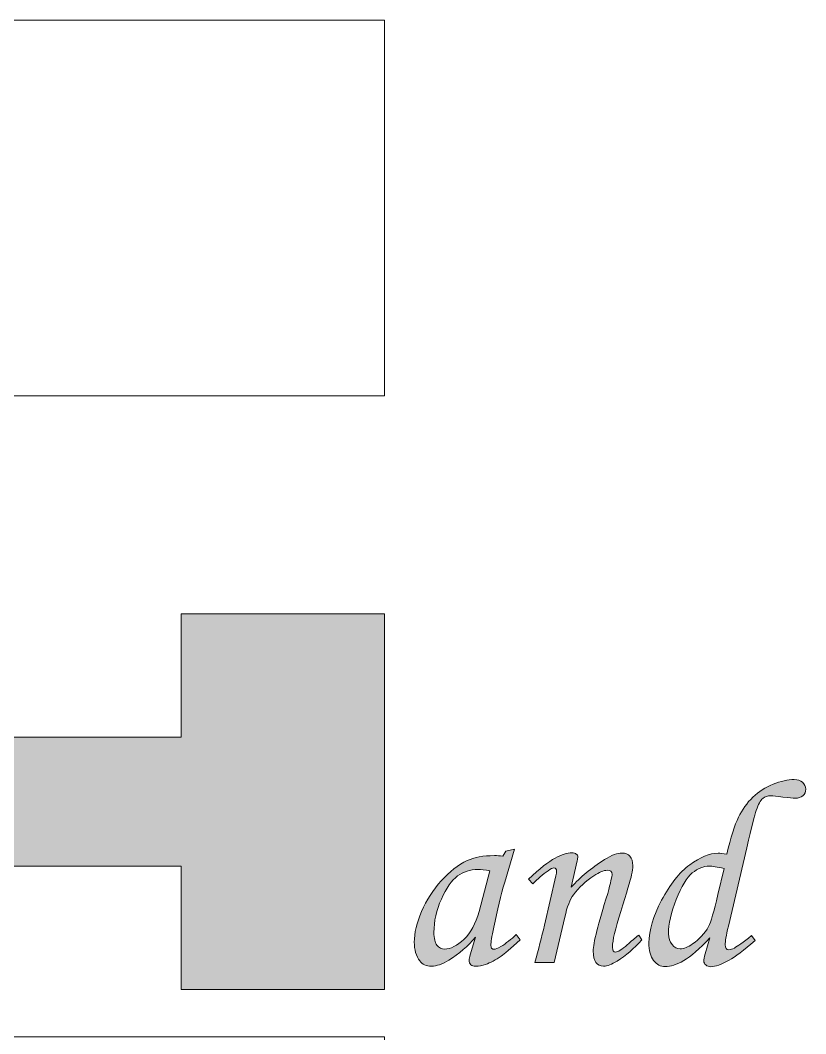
# Model space of a CAD drawing. Header units: inches. Extents: x 88414 to 587042, y -693500 to 27778.
# Drawn here: x 108646.3 to 108843.7, y 9811.5 to 10066.2 of the extents above; entities that cross this region are included whole.
import ezdxf

# ---------------------------------------------------------------- set-up
doc = ezdxf.new("R2010")
doc.units = ezdxf.units.IN
doc.header["$LTSCALE"] = 50
doc.header["$MEASUREMENT"] = 0
doc.layers.add('DOOR', color=4, linetype='Continuous')
doc.layers.add('Layer 1', color=7, linetype='Continuous')

# ---------------------------------------------------------------- blocks, each defined once
blk = doc.blocks.new('block 8')
at = {"layer": 'Layer 1'}
h = blk.add_hatch(color=8, dxfattribs=at)
h.dxf.hatch_style = 2
edge = h.paths.add_edge_path()
edge.add_spline(control_points=[(73.059, -137.564), (73.059, -137.564), (73.059, -137.564), (73.145, -137.207), (73.227, -136.947), (73.306, -136.783), (73.385, -136.619), (73.487, -136.478), (73.611, -136.359), (73.736, -136.24), (73.878, -136.148), (74.039, -136.083), (74.199, -136.018), (74.349, -135.985), (74.488, -135.985), (74.561, -135.985), (74.62, -136.005), (74.664, -136.043), (74.708, -136.082), (74.73, -136.13), (74.73, -136.189), (74.73, -136.246), (74.71, -136.292), (74.669, -136.328), (74.629, -136.363), (74.574, -136.381), (74.504, -136.381), (74.459, -136.381), (74.373, -136.372), (74.248, -136.354), (74.123, -136.336), (74.038, -136.326), (73.992, -136.326), (73.927, -136.326), (73.871, -136.346), (73.822, -136.386), (73.774, -136.425), (73.727, -136.509), (73.683, -136.639), (73.654, -136.722), (73.587, -136.985), (73.483, -137.428), (73.483, -137.428), (73.094, -139.089), (73.094, -139.089), (73.048, -139.286), (73.025, -139.416), (73.025, -139.48), (73.025, -139.55), (73.052, -139.585), (73.105, -139.585), (73.138, -139.585), (73.177, -139.573), (73.221, -139.549), (73.283, -139.514), (73.404, -139.427), (73.583, -139.287), (73.583, -139.287), (73.661, -139.392), (73.661, -139.392), (73.415, -139.599), (73.233, -139.737), (73.113, -139.804), (72.949, -139.898), (72.818, -139.945), (72.723, -139.945), (72.679, -139.945), (72.643, -139.932), (72.616, -139.907), (72.588, -139.883), (72.575, -139.855), (72.575, -139.824), (72.575, -139.793), (72.585, -139.741), (72.605, -139.67), (72.605, -139.67), (72.701, -139.334), (72.701, -139.334), (72.481, -139.571), (72.298, -139.731), (72.151, -139.815), (72.004, -139.9), (71.872, -139.942), (71.755, -139.942), (71.658, -139.942), (71.577, -139.899), (71.51, -139.814), (71.445, -139.729), (71.412, -139.603), (71.412, -139.438), (71.412, -139.178), (71.501, -138.878), (71.68, -138.539), (71.859, -138.201), (72.057, -137.95), (72.276, -137.788), (72.496, -137.625), (72.696, -137.544), (72.877, -137.544), (72.917, -137.544), (72.978, -137.551), (73.059, -137.564)], knot_values=[-1, 0, 0, 0, 0, 0, 1, 1, 1, 2, 2, 2, 3, 3, 3, 4, 4, 4, 5, 5, 5, 6, 6, 6, 7, 7, 7, 8, 8, 8, 9, 9, 9, 10, 10, 10, 11, 11, 11, 12, 12, 12, 13, 13, 13, 14, 14, 14, 15, 15, 15, 16, 16, 16, 17, 17, 17, 18, 18, 18, 19, 19, 19, 20, 20, 20, 21, 21, 21, 22, 22, 22, 23, 23, 23, 24, 24, 24, 25, 25, 25, 26, 26, 26, 27, 27, 27, 28, 28, 28, 29, 29, 29, 30, 30, 30, 31, 31, 31, 32, 32, 32, 33, 33, 33, 33], degree=3, periodic=0)
edge = h.paths.add_edge_path()
edge.add_spline(control_points=[(72.33, -137.961), (72.33, -137.961), (72.33, -137.961), (72.213, -138.058), (72.099, -138.244), (71.99, -138.521), (71.881, -138.799), (71.827, -139.04), (71.827, -139.246), (71.827, -139.34), (71.852, -139.416), (71.902, -139.476), (71.953, -139.536), (72.01, -139.565), (72.074, -139.565), (72.151, -139.565), (72.239, -139.531), (72.338, -139.463), (72.479, -139.362), (72.591, -139.239), (72.674, -139.094), (72.723, -139.003), (72.79, -138.778), (72.874, -138.42), (72.874, -138.42), (73.001, -137.866), (73.001, -137.866), (72.854, -137.833), (72.75, -137.816), (72.69, -137.816), (72.567, -137.816), (72.447, -137.865), (72.33, -137.961)], knot_values=[-1, 0, 0, 0, 0, 0, 1, 1, 1, 2, 2, 2, 3, 3, 3, 4, 4, 4, 5, 5, 5, 6, 6, 6, 7, 7, 7, 8, 8, 8, 9, 9, 9, 10, 10, 10, 10], degree=3, periodic=0)
h = blk.add_hatch(color=8, dxfattribs=at)
h.dxf.hatch_style = 2
edge = h.paths.add_edge_path()
edge.add_spline(control_points=[(68.604, -139.266), (68.604, -139.266), (68.604, -139.266), (68.604, -139.266), (68.692, -139.373), (68.692, -139.373), (68.483, -139.563), (68.349, -139.679), (68.29, -139.719), (68.173, -139.8), (68.062, -139.859), (67.955, -139.898), (67.886, -139.924), (67.818, -139.936), (67.751, -139.936), (67.704, -139.936), (67.668, -139.925), (67.644, -139.903), (67.62, -139.881), (67.609, -139.849), (67.609, -139.807), (67.609, -139.78), (67.616, -139.742), (67.631, -139.694), (67.631, -139.694), (67.741, -139.32), (67.741, -139.32), (67.583, -139.51), (67.395, -139.671), (67.177, -139.807), (67.043, -139.891), (66.921, -139.933), (66.809, -139.933), (66.702, -139.933), (66.621, -139.896), (66.564, -139.821), (66.487, -139.72), (66.448, -139.588), (66.448, -139.425), (66.448, -139.231), (66.5, -139.015), (66.604, -138.776), (66.707, -138.538), (66.846, -138.322), (67.02, -138.127), (67.194, -137.933), (67.378, -137.79), (67.57, -137.698), (67.719, -137.629), (67.909, -137.594), (68.142, -137.594), (68.201, -137.594), (68.26, -137.597), (68.321, -137.605), (68.321, -137.605), (68.387, -137.497), (68.387, -137.497), (68.387, -137.497), (68.568, -137.459), (68.568, -137.459), (68.568, -137.459), (68.362, -138.155), (68.362, -138.155), (68.28, -138.431), (68.202, -138.75), (68.129, -139.111), (68.088, -139.308), (68.068, -139.434), (68.068, -139.491), (68.068, -139.548), (68.091, -139.576), (68.137, -139.576), (68.166, -139.576), (68.213, -139.557), (68.277, -139.519), (68.39, -139.45), (68.5, -139.366), (68.604, -139.266)], knot_values=[-1, 0, 0, 0, 0, 0, 1, 1, 1, 2, 2, 2, 3, 3, 3, 4, 4, 4, 5, 5, 5, 6, 6, 6, 7, 7, 7, 8, 8, 8, 9, 9, 9, 10, 10, 10, 11, 11, 11, 12, 12, 12, 13, 13, 13, 14, 14, 14, 15, 15, 15, 16, 16, 16, 17, 17, 17, 18, 18, 18, 19, 19, 19, 20, 20, 20, 21, 21, 21, 22, 22, 22, 23, 23, 23, 24, 24, 24, 25, 25, 25, 25], degree=3, periodic=0)
edge = h.paths.add_edge_path()
edge.add_spline(control_points=[(68.046, -137.918), (68.046, -137.918), (68.046, -137.918), (67.947, -137.898), (67.863, -137.888), (67.796, -137.888), (67.631, -137.888), (67.487, -137.933), (67.364, -138.024), (67.241, -138.115), (67.127, -138.278), (67.022, -138.514), (66.916, -138.749), (66.864, -138.984), (66.864, -139.219), (66.864, -139.343), (66.885, -139.433), (66.927, -139.488), (66.969, -139.543), (67.024, -139.571), (67.092, -139.571), (67.218, -139.571), (67.354, -139.502), (67.499, -139.366), (67.643, -139.229), (67.75, -139.033), (67.818, -138.776), (67.818, -138.776), (68.046, -137.918), (68.046, -137.918)], knot_values=[-1, 0, 0, 0, 0, 0, 1, 1, 1, 2, 2, 2, 3, 3, 3, 4, 4, 4, 5, 5, 5, 6, 6, 6, 7, 7, 7, 8, 8, 8, 9, 9, 9, 9], degree=3, periodic=0)
h = blk.add_hatch(color=8, dxfattribs=at)
h.dxf.hatch_style = 2
edge = h.paths.add_edge_path()
edge.add_spline(control_points=[(71.266, -139.375), (71.266, -139.375), (71.266, -139.375), (71.097, -139.562), (70.922, -139.711), (70.741, -139.824), (70.625, -139.897), (70.53, -139.933), (70.454, -139.933), (70.385, -139.933), (70.331, -139.908), (70.292, -139.858), (70.254, -139.808), (70.235, -139.726), (70.235, -139.612), (70.235, -139.449), (70.336, -139.043), (70.54, -138.394), (70.602, -138.163), (70.633, -138.028), (70.633, -137.99), (70.633, -137.933), (70.599, -137.904), (70.532, -137.904), (70.458, -137.904), (70.364, -137.943), (70.248, -138.02), (70.076, -138.134), (69.932, -138.268), (69.817, -138.422), (69.743, -138.521), (69.682, -138.679), (69.632, -138.896), (69.632, -138.896), (69.41, -139.857), (69.41, -139.857), (69.41, -139.857), (69, -139.857), (69, -139.857), (69.077, -139.581), (69.144, -139.318), (69.201, -139.066), (69.201, -139.066), (69.445, -138.02), (69.445, -138.02), (69.455, -137.978), (69.459, -137.948), (69.459, -137.929), (69.459, -137.88), (69.441, -137.855), (69.404, -137.855), (69.375, -137.855), (69.333, -137.875), (69.278, -137.913), (69.164, -137.989), (69.058, -138.082), (68.959, -138.19), (68.959, -138.19), (68.866, -138.094), (68.866, -138.094), (69.1, -137.869), (69.287, -137.72), (69.427, -137.646), (69.566, -137.573), (69.685, -137.536), (69.784, -137.536), (69.823, -137.536), (69.853, -137.544), (69.875, -137.561), (69.897, -137.577), (69.908, -137.597), (69.908, -137.619), (69.908, -137.635), (69.904, -137.664), (69.895, -137.707), (69.895, -137.707), (69.771, -138.26), (69.771, -138.26), (69.957, -138.052), (70.191, -137.859), (70.473, -137.679), (70.623, -137.585), (70.747, -137.539), (70.844, -137.539), (70.915, -137.539), (70.971, -137.562), (71.011, -137.608), (71.051, -137.653), (71.072, -137.72), (71.072, -137.806), (71.072, -137.862), (71.063, -137.927), (71.047, -137.998), (71.018, -138.117), (70.941, -138.377), (70.817, -138.776), (70.7, -139.15), (70.642, -139.398), (70.642, -139.521), (70.642, -139.559), (70.647, -139.587), (70.658, -139.606), (70.669, -139.625), (70.685, -139.634), (70.705, -139.634), (70.758, -139.634), (70.841, -139.582), (70.955, -139.48), (71.036, -139.407), (71.116, -139.339), (71.197, -139.276), (71.197, -139.276), (71.266, -139.375), (71.266, -139.375)], knot_values=[-1, 0, 0, 0, 0, 0, 1, 1, 1, 2, 2, 2, 3, 3, 3, 4, 4, 4, 5, 5, 5, 6, 6, 6, 7, 7, 7, 8, 8, 8, 9, 9, 9, 10, 10, 10, 11, 11, 11, 12, 12, 12, 13, 13, 13, 14, 14, 14, 15, 15, 15, 16, 16, 16, 17, 17, 17, 18, 18, 18, 19, 19, 19, 20, 20, 20, 21, 21, 21, 22, 22, 22, 23, 23, 23, 24, 24, 24, 25, 25, 25, 26, 26, 26, 27, 27, 27, 28, 28, 28, 29, 29, 29, 30, 30, 30, 31, 31, 31, 32, 32, 32, 33, 33, 33, 34, 34, 34, 35, 35, 35, 36, 36, 36, 37, 37, 37, 37], degree=3, periodic=0)
at = {"layer": 'Layer 1', "lineweight": 0}
for points, knots in [([(73.583, -139.287), (73.583, -139.287), (73.661, -139.392), (73.661, -139.392), (73.415, -139.599), (73.233, -139.737), (73.113, -139.804), (72.949, -139.898), (72.818, -139.945), (72.723, -139.945), (72.679, -139.945), (72.643, -139.932), (72.616, -139.907), (72.588, -139.883), (72.575, -139.855), (72.575, -139.824), (72.575, -139.793), (72.585, -139.741), (72.605, -139.67), (72.605, -139.67), (72.701, -139.334), (72.701, -139.334), (72.481, -139.571), (72.298, -139.731), (72.151, -139.815), (72.004, -139.9), (71.872, -139.942), (71.755, -139.942), (71.658, -139.942), (71.577, -139.899), (71.51, -139.814), (71.445, -139.729), (71.412, -139.603), (71.412, -139.438), (71.412, -139.178), (71.501, -138.878), (71.68, -138.539), (71.859, -138.201), (72.057, -137.95), (72.276, -137.788), (72.496, -137.625), (72.696, -137.544), (72.877, -137.544), (72.917, -137.544), (72.978, -137.551), (73.059, -137.564), (73.145, -137.207), (73.227, -136.947), (73.306, -136.783), (73.385, -136.619), (73.487, -136.478), (73.611, -136.359), (73.736, -136.24), (73.878, -136.148), (74.039, -136.083), (74.199, -136.018), (74.349, -135.985), (74.488, -135.985), (74.561, -135.985), (74.62, -136.005), (74.664, -136.043), (74.708, -136.082), (74.73, -136.13), (74.73, -136.189), (74.73, -136.246), (74.71, -136.292), (74.669, -136.328), (74.629, -136.363), (74.574, -136.381), (74.504, -136.381), (74.459, -136.381), (74.373, -136.372), (74.248, -136.354), (74.123, -136.336), (74.038, -136.326), (73.992, -136.326), (73.927, -136.326), (73.871, -136.346), (73.822, -136.386), (73.774, -136.425), (73.727, -136.509), (73.683, -136.639), (73.654, -136.722), (73.587, -136.985), (73.483, -137.428), (73.483, -137.428), (73.094, -139.089), (73.094, -139.089), (73.048, -139.286), (73.025, -139.416), (73.025, -139.48), (73.025, -139.55), (73.052, -139.585), (73.105, -139.585), (73.138, -139.585), (73.177, -139.573), (73.221, -139.549), (73.283, -139.514), (73.404, -139.427), (73.583, -139.287)], [0, 0, 0, 0, 1, 1, 1, 2, 2, 2, 3, 3, 3, 4, 4, 4, 5, 5, 5, 6, 6, 6, 7, 7, 7, 8, 8, 8, 9, 9, 9, 10, 10, 10, 11, 11, 11, 12, 12, 12, 13, 13, 13, 14, 14, 14, 15, 15, 15, 16, 16, 16, 17, 17, 17, 18, 18, 18, 19, 19, 19, 20, 20, 20, 21, 21, 21, 22, 22, 22, 23, 23, 23, 24, 24, 24, 25, 25, 25, 26, 26, 26, 27, 27, 27, 28, 28, 28, 29, 29, 29, 30, 30, 30, 31, 31, 31, 32, 32, 32, 33, 33, 33, 33]), ([(68.387, -137.497), (68.387, -137.497), (68.568, -137.459), (68.568, -137.459), (68.568, -137.459), (68.362, -138.155), (68.362, -138.155), (68.28, -138.431), (68.202, -138.75), (68.129, -139.111), (68.088, -139.308), (68.068, -139.434), (68.068, -139.491), (68.068, -139.548), (68.091, -139.576), (68.137, -139.576), (68.166, -139.576), (68.213, -139.557), (68.277, -139.519), (68.39, -139.45), (68.5, -139.366), (68.604, -139.266), (68.604, -139.266), (68.692, -139.373), (68.692, -139.373), (68.483, -139.563), (68.349, -139.679), (68.29, -139.719), (68.173, -139.8), (68.062, -139.859), (67.955, -139.898), (67.886, -139.924), (67.818, -139.936), (67.751, -139.936), (67.704, -139.936), (67.668, -139.925), (67.644, -139.903), (67.62, -139.881), (67.609, -139.849), (67.609, -139.807), (67.609, -139.78), (67.616, -139.742), (67.631, -139.694), (67.631, -139.694), (67.741, -139.32), (67.741, -139.32), (67.583, -139.51), (67.395, -139.671), (67.177, -139.807), (67.043, -139.891), (66.921, -139.933), (66.809, -139.933), (66.702, -139.933), (66.621, -139.896), (66.564, -139.821), (66.487, -139.72), (66.448, -139.588), (66.448, -139.425), (66.448, -139.231), (66.5, -139.015), (66.604, -138.776), (66.707, -138.538), (66.846, -138.322), (67.02, -138.127), (67.194, -137.933), (67.378, -137.79), (67.57, -137.698), (67.719, -137.629), (67.909, -137.594), (68.142, -137.594), (68.201, -137.594), (68.26, -137.597), (68.321, -137.605), (68.321, -137.605), (68.387, -137.497), (68.387, -137.497)], [0, 0, 0, 0, 1, 1, 1, 2, 2, 2, 3, 3, 3, 4, 4, 4, 5, 5, 5, 6, 6, 6, 7, 7, 7, 8, 8, 8, 9, 9, 9, 10, 10, 10, 11, 11, 11, 12, 12, 12, 13, 13, 13, 14, 14, 14, 15, 15, 15, 16, 16, 16, 17, 17, 17, 18, 18, 18, 19, 19, 19, 20, 20, 20, 21, 21, 21, 22, 22, 22, 23, 23, 23, 24, 24, 24, 25, 25, 25, 25]), ([(68.959, -138.19), (68.959, -138.19), (68.866, -138.094), (68.866, -138.094), (69.1, -137.869), (69.287, -137.72), (69.427, -137.646), (69.566, -137.573), (69.685, -137.536), (69.784, -137.536), (69.823, -137.536), (69.853, -137.544), (69.875, -137.561), (69.897, -137.577), (69.908, -137.597), (69.908, -137.619), (69.908, -137.635), (69.904, -137.664), (69.895, -137.707), (69.895, -137.707), (69.771, -138.26), (69.771, -138.26), (69.957, -138.052), (70.191, -137.859), (70.473, -137.679), (70.623, -137.585), (70.747, -137.539), (70.844, -137.539), (70.915, -137.539), (70.971, -137.562), (71.011, -137.608), (71.051, -137.653), (71.072, -137.72), (71.072, -137.806), (71.072, -137.862), (71.063, -137.927), (71.047, -137.998), (71.018, -138.117), (70.941, -138.377), (70.817, -138.776), (70.7, -139.15), (70.642, -139.398), (70.642, -139.521), (70.642, -139.559), (70.647, -139.587), (70.658, -139.606), (70.669, -139.625), (70.685, -139.634), (70.705, -139.634), (70.758, -139.634), (70.841, -139.582), (70.955, -139.48), (71.036, -139.407), (71.116, -139.339), (71.197, -139.276), (71.197, -139.276), (71.266, -139.375), (71.266, -139.375), (71.097, -139.562), (70.922, -139.711), (70.741, -139.824), (70.625, -139.897), (70.53, -139.933), (70.454, -139.933), (70.385, -139.933), (70.331, -139.908), (70.292, -139.858), (70.254, -139.808), (70.235, -139.726), (70.235, -139.612), (70.235, -139.449), (70.336, -139.043), (70.54, -138.394), (70.602, -138.163), (70.633, -138.028), (70.633, -137.99), (70.633, -137.933), (70.599, -137.904), (70.532, -137.904), (70.458, -137.904), (70.364, -137.943), (70.248, -138.02), (70.076, -138.134), (69.932, -138.268), (69.817, -138.422), (69.743, -138.521), (69.682, -138.679), (69.632, -138.896), (69.632, -138.896), (69.41, -139.857), (69.41, -139.857), (69.41, -139.857), (69, -139.857), (69, -139.857), (69.077, -139.581), (69.144, -139.318), (69.201, -139.066), (69.201, -139.066), (69.445, -138.02), (69.445, -138.02), (69.455, -137.978), (69.459, -137.948), (69.459, -137.929), (69.459, -137.88), (69.441, -137.855), (69.404, -137.855), (69.375, -137.855), (69.333, -137.875), (69.278, -137.913), (69.164, -137.989), (69.058, -138.082), (68.959, -138.19)], [0, 0, 0, 0, 1, 1, 1, 2, 2, 2, 3, 3, 3, 4, 4, 4, 5, 5, 5, 6, 6, 6, 7, 7, 7, 8, 8, 8, 9, 9, 9, 10, 10, 10, 11, 11, 11, 12, 12, 12, 13, 13, 13, 14, 14, 14, 15, 15, 15, 16, 16, 16, 17, 17, 17, 18, 18, 18, 19, 19, 19, 20, 20, 20, 21, 21, 21, 22, 22, 22, 23, 23, 23, 24, 24, 24, 25, 25, 25, 26, 26, 26, 27, 27, 27, 28, 28, 28, 29, 29, 29, 30, 30, 30, 31, 31, 31, 32, 32, 32, 33, 33, 33, 34, 34, 34, 35, 35, 35, 36, 36, 36, 37, 37, 37, 37]), ([(73.001, -137.866), (72.854, -137.833), (72.75, -137.816), (72.69, -137.816), (72.567, -137.816), (72.447, -137.865), (72.33, -137.961), (72.213, -138.058), (72.099, -138.244), (71.99, -138.521), (71.881, -138.799), (71.827, -139.04), (71.827, -139.246), (71.827, -139.34), (71.852, -139.416), (71.902, -139.476), (71.953, -139.536), (72.01, -139.565), (72.074, -139.565), (72.151, -139.565), (72.239, -139.531), (72.338, -139.463), (72.479, -139.362), (72.591, -139.239), (72.674, -139.094), (72.723, -139.003), (72.79, -138.778), (72.874, -138.42), (72.874, -138.42), (73.001, -137.866), (73.001, -137.866)], [0, 0, 0, 0, 1, 1, 1, 2, 2, 2, 3, 3, 3, 4, 4, 4, 5, 5, 5, 6, 6, 6, 7, 7, 7, 8, 8, 8, 9, 9, 9, 10, 10, 10, 10]), ([(68.046, -137.918), (67.947, -137.898), (67.863, -137.888), (67.796, -137.888), (67.631, -137.888), (67.487, -137.933), (67.364, -138.024), (67.241, -138.115), (67.127, -138.278), (67.022, -138.514), (66.916, -138.749), (66.864, -138.984), (66.864, -139.219), (66.864, -139.343), (66.885, -139.433), (66.927, -139.488), (66.969, -139.543), (67.024, -139.571), (67.092, -139.571), (67.218, -139.571), (67.354, -139.502), (67.499, -139.366), (67.643, -139.229), (67.75, -139.033), (67.818, -138.776), (67.818, -138.776), (68.046, -137.918), (68.046, -137.918)], [0, 0, 0, 0, 1, 1, 1, 2, 2, 2, 3, 3, 3, 4, 4, 4, 5, 5, 5, 6, 6, 6, 7, 7, 7, 8, 8, 8, 9, 9, 9, 9])]:
    blk.add_open_spline(points, degree=3, knots=knots, dxfattribs=at)
blk = doc.blocks.new('block 9')
at = {"layer": 'Layer 1'}
h = blk.add_hatch(color=40, dxfattribs=at)
h.dxf.hatch_style = 2
h.paths.add_polyline_path([(61.518, -132.479), (61.518, -135.091), (54.481, -135.091), (54.481, -132.479), (50.181, -132.479), (50.181, -140.428), (54.481, -140.428), (54.481, -137.817), (61.518, -137.817), (61.518, -140.428), (65.818, -140.428), (65.818, -132.479)])
at = {"layer": 'Layer 1', "lineweight": 0}
for points in [[(42.434, -153.44), (42.434, -127.869), (65.818, -127.869), (65.818, -119.92), (42.434, -119.92), (34.484, -119.92), (34.484, -127.869), (34.484, -153.44), (34.484, -161.389), (42.434, -161.389), (57.869, -161.389), (65.818, -161.389), (65.818, -153.44), (65.818, -147.382), (65.818, -141.428), (57.869, -141.428), (50.151, -141.428), (50.151, -147.382), (57.869, -147.382), (57.869, -153.44), (42.434, -153.44)], [(61.518, -132.479), (61.518, -135.091), (54.481, -135.091), (54.481, -132.479), (50.181, -132.479), (50.181, -140.428), (54.481, -140.428), (54.481, -137.817), (61.518, -137.817), (61.518, -140.428), (65.818, -140.428), (65.818, -132.479), (61.518, -132.479)]]:
    blk.add_lwpolyline(points, dxfattribs=at)
blk = doc.blocks.new('block 6')
at = {"layer": 'Layer 1'}
for name in ['block 9', 'block 8']:
    blk.add_blockref(name, (0, 0), dxfattribs=at)
blk = doc.blocks.new('로고')
at = {"layer": 'Layer 1', "lineweight": 0}
for p, q in [((187309.12, 8127.89), (188061.15, 8127.89)), ((188061.15, 8127.89), (188061.15, 7937.11)), ((188061.15, 7937.11), (187499.93, 7937.11))]:
    blk.add_line(p, q, dxfattribs=at)
at = {"layer": 'Layer 1', "lineweight": 0, "xscale": 24, "yscale": 24, "zscale": 24}
blk.add_blockref('block 6', (186481.51, 11005.97), dxfattribs=at)

msp = doc.modelspace()

# ---------------------------------------------------------------- block references
at = {"layer": 'DOOR', "color": 40, "xscale": 0.4949142555851722, "yscale": 0.4949142556070001, "zscale": 0.4949142556102731}
msp.add_blockref('로고', (15663.69, 6043.555), dxfattribs=at)

doc.saveas('drawing.dxf')
